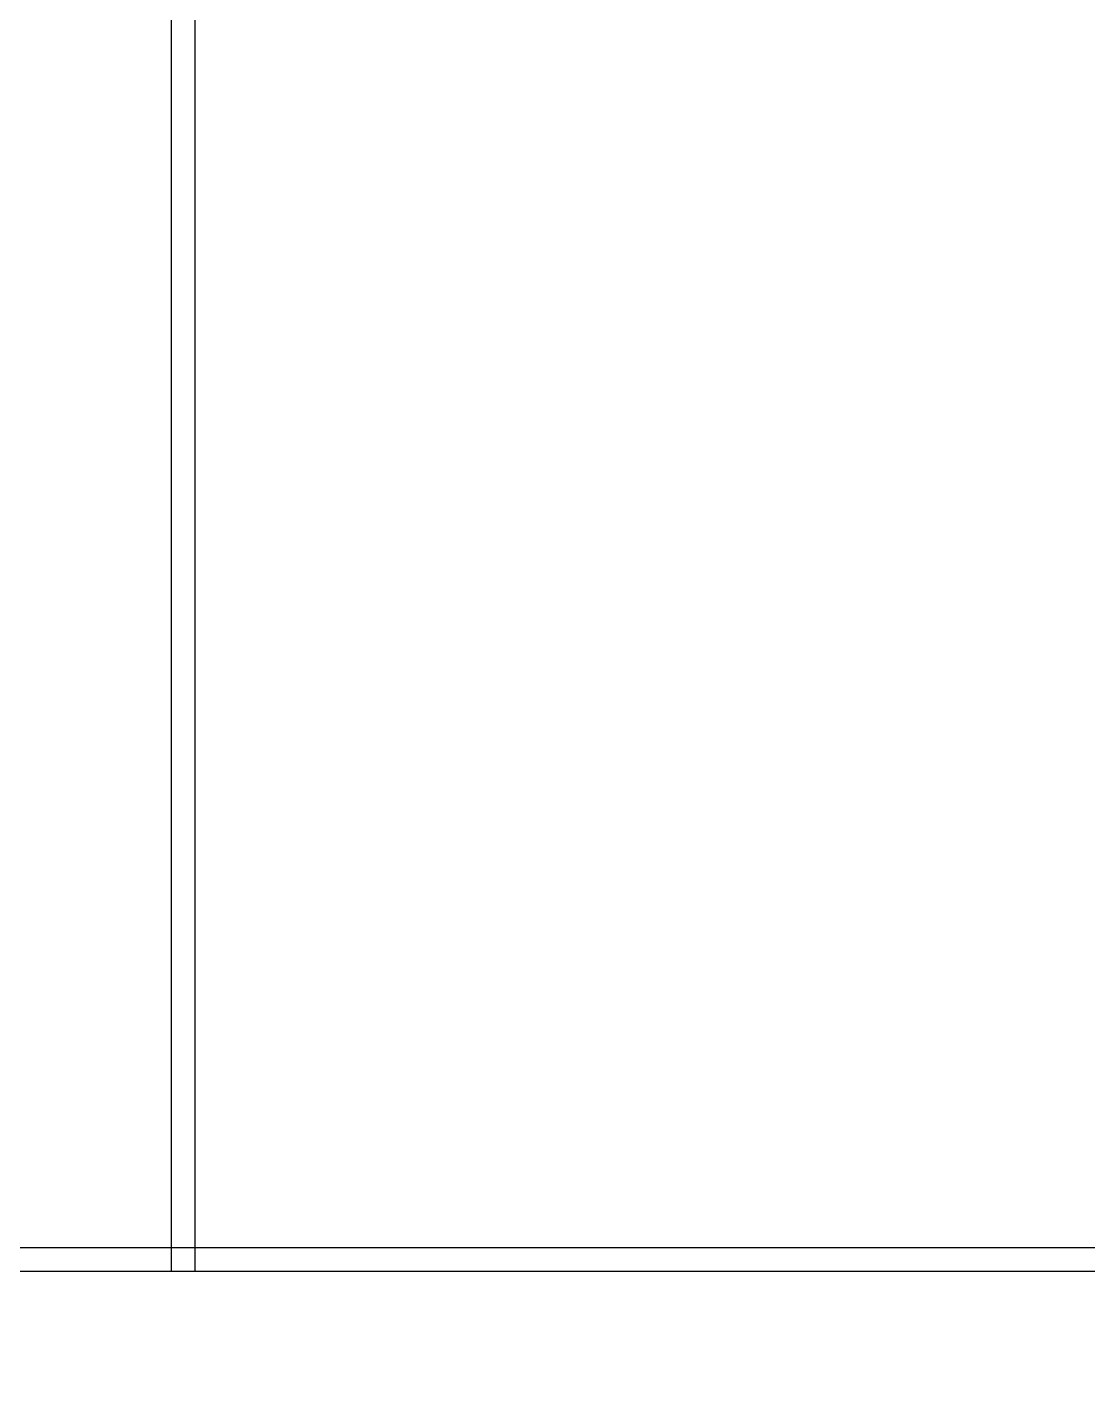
# Model space of a CAD drawing. Header units: inches. Extents: x -43479 to 56521, y -44741 to 59530.
# Drawn here: x 6263 to 10766, y -1609 to 4199 of the extents above; entities that cross this region are included whole.
import ezdxf

# ---------------------------------------------------------------- set-up
doc = ezdxf.new("R2010")
doc.units = ezdxf.units.IN
doc.header["$MEASUREMENT"] = 0

msp = doc.modelspace()

# ---------------------------------------------------------------- linework, layer by layer
for points in [[(6873.8, 21015.8), (6873.8, 12557), (6873.8, -1084.2)], [(6973.8, 21015.8), (6973.8, 12557), (6973.8, -1084.2)], [(-31626.2, -984.2), (-21537.9, -984.2), (-10922.5, -984.2), (-922.5, -984.2), (37812.1, -984.2), (45473.8, -984.2)], [(-31626.2, -1084.2), (-21537.9, -1084.2), (-10922.5, -1084.2), (-922.5, -1084.2), (37812.1, -1084.2), (45473.8, -1084.2)]]:
    msp.add_lwpolyline(points)
msp.add_circle((6520.5, 9529.6), 50000)

doc.saveas('drawing.dxf')
